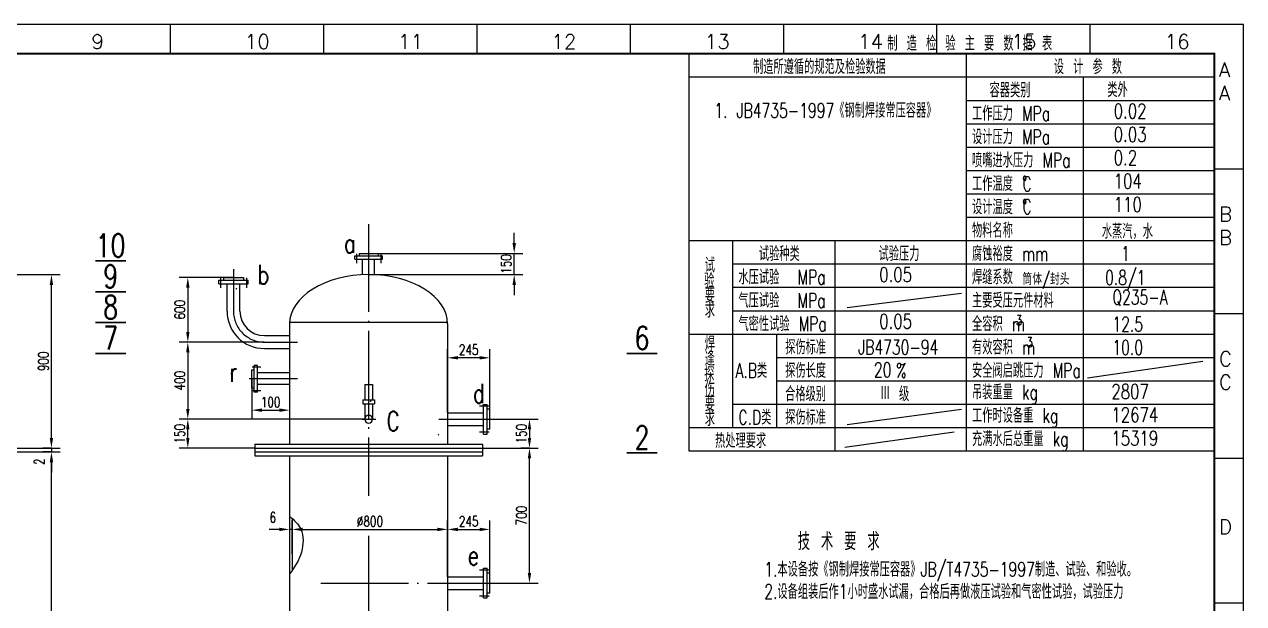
# Model space of a CAD drawing. Extents: x 683 to 1523, y -622 to -28.
# Drawn here: x 1105.2 to 1522.7, y -226.2 to -27.9 of the extents above; entities that cross this region are included whole.
import ezdxf
from ezdxf.enums import TextEntityAlignment as Align

# ---------------------------------------------------------------- set-up
doc = ezdxf.new("R2010")
doc.units = 0
doc.header["$MEASUREMENT"] = 0
doc.linetypes.add('DASHDOT-M', pattern=[36.5, 30, -3, 0.5, -3])
doc.layers.get('0').update_dxf_attribs({"linetype": 'CONTINUOUS'})
doc.layers.get('DEFPOINTS').update_dxf_attribs({"linetype": 'CONTINUOUS'})
for name, color, linetype in [('CEN', 1, 'DASHDOT-M'), ('DIM', 5, 'CONTINUOUS'), ('TK', 5, 'CONTINUOUS')]:
    doc.layers.add(name, color=color, linetype=linetype)
doc.styles.add('HZTXT', font='txt', dxfattribs={"width": 0.75, "bigfont": 'HZTXT'})
doc.dimstyles.get("Standard").update_dxf_attribs({"dimtxt": 0.18, "dimasz": 0.18, "dimexe": 0.18, "dimexo": 0.0625, "dimgap": 0.09, "dimtad": 0, "dimtih": 1, "dimtoh": 1, "dimdec": 4, "dimzin": 0, "dimtxsty": 'STANDARD', "dimcen": 0.09, "dimazin": 3, "dimtfac": 1, "dimtdec": 4, "dimtofl": 0, "dimtmove": 0, "dimatfit": 3, "dimtolj": 1, "dimtzin": 0})

# ---------------------------------------------------------------- blocks, each defined once
blk = doc.blocks.new('*D43')
at = {"color": 5, "linetype": 'BYBLOCK'}
for p, q in [((1196.91, -209.16), (1196.91, -197.81)), ((1250.11, -209.16), (1250.11, -197.81)), ((1200.41, -200.81), (1246.61, -200.81))]:
    blk.add_line(p, q, dxfattribs=at)
for points in [[(1200.41, -200.23), (1200.41, -201.4), (1196.91, -200.81)], [(1246.61, -200.23), (1246.61, -201.4), (1250.11, -200.81)]]:
    blk.add_solid(points, dxfattribs=at)
at = {"layer": 'DEFPOINTS', "color": 0, "linetype": 'BYBLOCK'}
for p in [(1250.11, -200.81), (1196.91, -209.23), (1250.11, -209.23)]:
    blk.add_point(p, dxfattribs=at)
at = {"color": 1, "linetype": 'BYBLOCK', "insert": (1223.51, -198.06), "char_height": 3.5, "attachment_point": 5, "style": 'HZTXT'}
blk.add_mtext('\\A1;∅800', dxfattribs=at)
blk = doc.blocks.new('*D42')
at = {"color": 5, "linetype": 'BYBLOCK'}
for p, q in [((1221.66, 430.91), (1158.13, 430.91)), ((1161.13, 424.51), (1161.13, 427.41)), ((1184, 421.01), (1158.13, 421.01))]:
    blk.add_line(p, q, dxfattribs=at)
for points in [[(1160.55, 427.41), (1161.72, 427.41), (1161.13, 430.91)], [(1160.55, 424.51), (1161.72, 424.51), (1161.13, 421.01)]]:
    blk.add_solid(points, dxfattribs=at)
at = {"layer": 'DEFPOINTS', "color": 0, "linetype": 'BYBLOCK'}
for p in [(1161.13, 430.91), (1221.73, 430.91), (1184.06, 421.01)]:
    blk.add_point(p, dxfattribs=at)
at = {"color": 1, "linetype": 'BYBLOCK', "insert": (1158.38, 425.96), "char_height": 3.5, "attachment_point": 5, "rotation": 90, "style": 'HZTXT'}
blk.add_mtext('\\A1;150', dxfattribs=at)
blk = doc.blocks.new('*D10')
at = {"color": 5, "linetype": 'BYBLOCK'}
for p, q in [((941.17, 419.69), (1117.43, 419.69)), ((1114.43, 221.1), (1114.43, 416.19)), ((1017.13, 217.6), (1117.43, 217.6))]:
    blk.add_line(p, q, dxfattribs=at)
for points in [[(1113.85, 416.19), (1115.02, 416.19), (1114.43, 419.69)], [(1113.85, 221.1), (1115.02, 221.1), (1114.43, 217.6)]]:
    blk.add_solid(points, dxfattribs=at)
at = {"layer": 'DEFPOINTS', "color": 0, "linetype": 'BYBLOCK'}
for p in [(941.1, 419.69), (1114.43, 419.69), (1017.06, 217.6)]:
    blk.add_point(p, dxfattribs=at)
at = {"color": 1, "linetype": 'BYBLOCK', "insert": (1111.68, 318.64), "char_height": 3.5, "attachment_point": 5, "rotation": 90, "style": 'HZTXT'}
blk.add_mtext('\\A1;3062', dxfattribs=at)
blk = doc.blocks.new('*D32')
at = {"color": 5, "linetype": 'BYBLOCK'}
for p, q in [((902.18, -113.59), (1117.43, -113.59)), ((1114.43, -169.49), (1114.43, -117.09)), ((941.17, -172.99), (1117.43, -172.99))]:
    blk.add_line(p, q, dxfattribs=at)
for points in [[(1113.85, -117.09), (1115.02, -117.09), (1114.43, -113.59)], [(1113.85, -169.49), (1115.02, -169.49), (1114.43, -172.99)]]:
    blk.add_solid(points, dxfattribs=at)
at = {"layer": 'DEFPOINTS', "color": 0, "linetype": 'BYBLOCK'}
for p in [(902.12, -113.59), (1114.43, -113.59), (941.1, -172.99)]:
    blk.add_point(p, dxfattribs=at)
at = {"color": 1, "linetype": 'BYBLOCK', "insert": (1111.68, -143.29), "char_height": 3.5, "attachment_point": 5, "rotation": 90, "style": 'HZTXT'}
blk.add_mtext('\\A1;900', dxfattribs=at)
blk = doc.blocks.new('*D47')
at = {"color": 5, "linetype": 'BYBLOCK'}
for p, q in [((1195.99, 397.57), (1195.99, 390.19)), ((1192.49, 393.19), (1188.99, 393.19)), ((1196.91, 393.19), (1195.99, 393.19)), ((1196.91, 393.19), (1195.99, 393.19)), ((1196.91, 393.25), (1196.91, 396.19)), ((1200.41, 393.19), (1203.91, 393.19))]:
    blk.add_line(p, q, dxfattribs=at)
for points in [[(1192.49, 393.77), (1192.49, 392.6), (1195.99, 393.19)], [(1200.41, 393.77), (1200.41, 392.6), (1196.91, 393.19)]]:
    blk.add_solid(points, dxfattribs=at)
at = {"layer": 'DEFPOINTS', "color": 0, "linetype": 'BYBLOCK'}
for p in [(1195.99, 397.63), (1195.99, 393.19), (1196.91, 393.19)]:
    blk.add_point(p, dxfattribs=at)
at = {"color": 1, "linetype": 'BYBLOCK', "insert": (1190.22, 397.29), "char_height": 3.5, "attachment_point": 5, "style": 'HZTXT'}
blk.add_mtext('\\A1;6', dxfattribs=at)
blk = doc.blocks.new('*D33')
at = {"color": 5, "linetype": 'BYBLOCK'}
for p, q in [((1114.43, 424.51), (1114.43, 428.01)), ((1114.37, 421.01), (1111.43, 421.01)), ((1114.37, 419.69), (1111.43, 419.69)), ((1114.43, 421.01), (1114.43, 419.69)), ((1114.43, 421.01), (1114.43, 419.69)), ((1114.43, 416.19), (1114.43, 412.69))]:
    blk.add_line(p, q, dxfattribs=at)
for points in [[(1113.85, 424.51), (1115.02, 424.51), (1114.43, 421.01)], [(1113.85, 416.19), (1115.02, 416.19), (1114.43, 419.69)]]:
    blk.add_solid(points, dxfattribs=at)
at = {"layer": 'DEFPOINTS', "color": 0, "linetype": 'BYBLOCK'}
for p in [(1114.43, 421.01), (1114.43, 419.69), (1114.43, 419.69)]:
    blk.add_point(p, dxfattribs=at)
at = {"color": 1, "linetype": 'BYBLOCK', "insert": (1110.26, 416.37), "char_height": 3.5, "attachment_point": 5, "rotation": 90, "style": 'HZTXT'}
blk.add_mtext('\\A1;2', dxfattribs=at)
blk = doc.blocks.new('*D41')
at = {"color": 5, "linetype": 'BYBLOCK'}
for p, q in [((1176.72, 479.46), (1158.13, 479.46)), ((1161.13, 475.96), (1161.13, 460.81)), ((1180.11, 457.31), (1158.13, 457.31))]:
    blk.add_line(p, q, dxfattribs=at)
for points in [[(1160.55, 475.96), (1161.72, 475.96), (1161.13, 479.46)], [(1160.55, 460.81), (1161.72, 460.81), (1161.13, 457.31)]]:
    blk.add_solid(points, dxfattribs=at)
at = {"layer": 'DEFPOINTS', "color": 0, "linetype": 'BYBLOCK'}
for p in [(1176.78, 479.46), (1161.13, 457.31), (1180.18, 457.31)]:
    blk.add_point(p, dxfattribs=at)
at = {"color": 1, "linetype": 'BYBLOCK', "insert": (1158.38, 468.39), "char_height": 3.5, "attachment_point": 5, "rotation": 90, "style": 'HZTXT'}
blk.add_mtext('\\A1;600', dxfattribs=at)
blk = doc.blocks.new('*D46')
at = {"color": 5, "linetype": 'BYBLOCK'}
for p, q in [((1187.28, 457.31), (1158.13, 457.31)), ((1161.13, 453.81), (1161.13, 434.41)), ((1182.94, 430.91), (1158.13, 430.91))]:
    blk.add_line(p, q, dxfattribs=at)
for points in [[(1160.55, 453.81), (1161.72, 453.81), (1161.13, 457.31)], [(1160.55, 434.41), (1161.72, 434.41), (1161.13, 430.91)]]:
    blk.add_solid(points, dxfattribs=at)
at = {"layer": 'DEFPOINTS', "color": 0, "linetype": 'BYBLOCK'}
for p in [(1187.34, 457.31), (1161.13, 430.91), (1183.01, 430.91)]:
    blk.add_point(p, dxfattribs=at)
at = {"color": 1, "linetype": 'BYBLOCK', "insert": (1158.38, 444.11), "char_height": 3.5, "attachment_point": 5, "rotation": 90, "style": 'HZTXT'}
blk.add_mtext('\\A1;400', dxfattribs=at)
blk = doc.blocks.new('*D48')
at = {"color": 5, "linetype": 'BYBLOCK'}
for p, q in [((1183.01, 444.71), (1183.01, 431.01)), ((1195.99, 442.73), (1195.99, 431.01)), ((1186.51, 434.01), (1192.49, 434.01))]:
    blk.add_line(p, q, dxfattribs=at)
for points in [[(1186.51, 434.59), (1186.51, 433.43), (1183.01, 434.01)], [(1192.49, 434.59), (1192.49, 433.43), (1195.99, 434.01)]]:
    blk.add_solid(points, dxfattribs=at)
at = {"layer": 'DEFPOINTS', "color": 0, "linetype": 'BYBLOCK'}
for p in [(1183.01, 444.77), (1195.99, 442.79), (1195.99, 434.01)]:
    blk.add_point(p, dxfattribs=at)
at = {"color": 1, "linetype": 'BYBLOCK', "insert": (1189.5, 436.76), "char_height": 3.5, "attachment_point": 5, "style": 'HZTXT'}
blk.add_mtext('\\A1;100', dxfattribs=at)
blk = doc.blocks.new('*D34')
at = {"color": 5, "linetype": 'BYBLOCK'}
for start, end in [(73.1126, 84.9688), (49.1672, 60.7392)]:
    blk.add_arc((1223.05, 297.46), 39.87, start, end, dxfattribs=at)
for points in [[(1226.52, 336.59), (1226.57, 337.76), (1223.05, 337.33)], [(1249.52, 328.05), (1248.72, 327.2), (1251.66, 325.22)]]:
    blk.add_solid(points, dxfattribs=at)
at = {"layer": 'DEFPOINTS', "color": 0, "linetype": 'BYBLOCK'}
for p in [(1223.05, 497.64), (1268.91, 341.96), (1243.33, 331.78), (1223.05, 297.46), (1223.05, 210.74)]:
    blk.add_point(p, dxfattribs=at)
at = {"color": 1, "linetype": 'BYBLOCK', "insert": (1238.58, 334.18), "char_height": 3.5, "attachment_point": 5, "style": 'HZTXT'}
blk.add_mtext('\\A1;45°', dxfattribs=at)
blk = doc.blocks.new('*D51')
at = {"color": 5, "linetype": 'BYBLOCK'}
for p, q in [((1262.09, 421.01), (1281.13, 421.01)), ((1278.13, 378.31), (1278.13, 417.51)), ((1264.59, 374.81), (1281.13, 374.81))]:
    blk.add_line(p, q, dxfattribs=at)
for points in [[(1277.55, 417.51), (1278.71, 417.51), (1278.13, 421.01)], [(1277.55, 378.31), (1278.71, 378.31), (1278.13, 374.81)]]:
    blk.add_solid(points, dxfattribs=at)
at = {"layer": 'DEFPOINTS', "color": 0, "linetype": 'BYBLOCK'}
for p in [(1262.03, 421.01), (1278.13, 421.01), (1264.53, 374.81)]:
    blk.add_point(p, dxfattribs=at)
at = {"color": 1, "linetype": 'BYBLOCK', "insert": (1275.38, 397.91), "char_height": 3.5, "attachment_point": 5, "rotation": 90, "style": 'HZTXT'}
blk.add_mtext('\\A1;700', dxfattribs=at)
blk = doc.blocks.new('*D52')
at = {"color": 5, "linetype": 'BYBLOCK'}
for p, q in [((1250.11, 377.07), (1250.11, 396.19)), ((1253.61, 393.19), (1261.03, 393.19)), ((1264.53, 378.31), (1264.53, 396.19))]:
    blk.add_line(p, q, dxfattribs=at)
for points in [[(1253.61, 393.77), (1253.61, 392.6), (1250.11, 393.19)], [(1261.03, 393.77), (1261.03, 392.6), (1264.53, 393.19)]]:
    blk.add_solid(points, dxfattribs=at)
at = {"layer": 'DEFPOINTS', "color": 0, "linetype": 'BYBLOCK'}
for p in [(1264.53, 393.19), (1250.11, 377.01), (1264.53, 378.25)]:
    blk.add_point(p, dxfattribs=at)
at = {"color": 1, "linetype": 'BYBLOCK', "insert": (1257.32, 395.94), "char_height": 3.5, "attachment_point": 5, "style": 'HZTXT'}
blk.add_mtext('\\A1;245', dxfattribs=at)
blk = doc.blocks.new('*D50')
at = {"color": 5, "linetype": 'BYBLOCK'}
for p, q in [((1264.59, 430.91), (1281.13, 430.91)), ((1278.13, 427.41), (1278.13, 424.51)), ((1278.07, 421.01), (1275.13, 421.01))]:
    blk.add_line(p, q, dxfattribs=at)
for points in [[(1277.55, 427.41), (1278.71, 427.41), (1278.13, 430.91)], [(1277.55, 424.51), (1278.71, 424.51), (1278.13, 421.01)]]:
    blk.add_solid(points, dxfattribs=at)
at = {"layer": 'DEFPOINTS', "color": 0, "linetype": 'BYBLOCK'}
for p in [(1264.53, 430.91), (1278.13, 421.01), (1278.13, 421.01)]:
    blk.add_point(p, dxfattribs=at)
at = {"color": 1, "linetype": 'BYBLOCK', "insert": (1275.38, 425.96), "char_height": 3.5, "attachment_point": 5, "rotation": 90, "style": 'HZTXT'}
blk.add_mtext('\\A1;150', dxfattribs=at)
blk = doc.blocks.new('*D54')
at = {"color": 5, "linetype": 'BYBLOCK'}
for p, q in [((1272.91, -102.81), (1272.91, -99.31)), ((1223.11, -106.31), (1275.91, -106.31)), ((1272.91, -113.59), (1272.91, -106.31)), ((1223.11, -113.59), (1275.91, -113.59)), ((1272.91, -117.09), (1272.91, -120.59))]:
    blk.add_line(p, q, dxfattribs=at)
for points in [[(1272.33, -102.81), (1273.49, -102.81), (1272.91, -106.31)], [(1272.33, -117.09), (1273.49, -117.09), (1272.91, -113.59)]]:
    blk.add_solid(points, dxfattribs=at)
at = {"layer": 'DEFPOINTS', "color": 0, "linetype": 'BYBLOCK'}
for p in [(1223.05, -106.31), (1272.91, -106.31), (1223.05, -113.59)]:
    blk.add_point(p, dxfattribs=at)
at = {"color": 1, "linetype": 'BYBLOCK', "insert": (1270.16, -109.95), "char_height": 3.5, "attachment_point": 5, "rotation": 90, "style": 'HZTXT'}
blk.add_mtext('\\A1;150', dxfattribs=at)
blk = doc.blocks.new('*D53')
at = {"color": 5, "linetype": 'BYBLOCK'}
for p, q in [((1250.11, 433.17), (1250.11, 454.93)), ((1261.03, 451.93), (1253.61, 451.93)), ((1264.53, 430.97), (1264.53, 454.93))]:
    blk.add_line(p, q, dxfattribs=at)
for points in [[(1253.61, 452.52), (1253.61, 451.35), (1250.11, 451.93)], [(1261.03, 452.52), (1261.03, 451.35), (1264.53, 451.93)]]:
    blk.add_solid(points, dxfattribs=at)
at = {"layer": 'DEFPOINTS', "color": 0, "linetype": 'BYBLOCK'}
for p in [(1250.11, 451.93), (1250.11, 433.11), (1264.53, 430.91)]:
    blk.add_point(p, dxfattribs=at)
at = {"color": 1, "linetype": 'BYBLOCK', "insert": (1257.32, 454.68), "char_height": 3.5, "attachment_point": 5, "style": 'HZTXT'}
blk.add_mtext('\\A1;245', dxfattribs=at)

msp = doc.modelspace()

# ---------------------------------------------------------------- linework, layer by layer
for p, q in [((1332.6826, -37.93851), (1332.6826, -173.93851)), ((1218.2968, -107.17419), (1227.7955, -107.17419)), ((1218.2968, -108.34737), (1218.2968, -107.17419)), ((1218.2968, -108.34737), (1227.7955, -108.34737)), ((1219.82628, -106.30974), (1226.26602, -106.30974)), ((1219.82628, -106.30974), (1219.82628, -107.17419)), ((1220.9871, -113.59072), (1220.9871, -108.34737)), ((1225.1052, -113.59072), (1225.1052, -108.34737)), ((1226.26602, -106.30974), (1226.26602, -107.17419)), ((1227.7955, -108.34737), (1227.7955, -107.17419)), ((1171.70331, -115.45992), (1181.85637, -115.45992)), ((1171.70331, -116.71392), (1171.70331, -115.45992)), ((1171.70331, -116.71392), (1181.85637, -116.71392)), ((1173.33815, -114.53592), (1180.22152, -114.53592)), ((1173.33815, -114.53592), (1173.33815, -115.45992)), ((1174.57895, -126.13072), (1174.57895, -116.71392)), ((1178.98073, -126.13072), (1178.98073, -116.71392)), ((1180.22152, -114.53592), (1180.22152, -115.45992)), ((1181.85637, -116.71392), (1181.85637, -115.45992)), ((1195.98615, -130.48672), (1195.98615, -171.67072)), ((1196.00147, -129.9182), (1250.10615, -129.9182)), ((1250.10615, -130.48672), (1250.10615, -171.67072)), ((1187.33984, -134.48983), (1195.98615, -134.48983)), ((1187.33984, -138.89161), (1195.98615, -138.89161)), ((1183.83909, -153.7996), (1183.83909, -144.66184)), ((1184.96769, -144.66184), (1183.83909, -144.66184)), ((1184.96769, -153.7996), (1184.96769, -144.66184)), ((1183.00749, -152.32824), (1183.00749, -146.1332)), ((1183.00749, -146.1332), (1183.83909, -146.1332)), ((1195.98615, -147.24992), (1184.96769, -147.24992)), ((1183.00749, -152.32824), (1183.83909, -152.32824)), ((1184.96769, -153.7996), (1183.83909, -153.7996)), ((1195.98615, -151.21153), (1184.96769, -151.21153)), ((1221.72615, -151.21072), (1221.72615, -156.49072)), ((1221.72615, -151.21072), (1224.36615, -151.21072)), ((1224.36615, -151.21072), (1224.36615, -156.49072)), ((1221.06615, -156.49072), (1225.02615, -156.49072)), ((1221.06615, -156.49072), (1221.06615, -157.81072)), ((1221.06615, -157.81072), (1225.02615, -157.81072)), ((1221.72615, -157.81072), (1221.72615, -163.09072)), ((1224.36615, -157.81072), (1224.36615, -163.09072)), ((1225.02615, -156.49072), (1225.02615, -157.81072)), ((1262.34888, -168.16725), (1262.34888, -158.01419)), ((1262.34888, -158.01419), (1263.60288, -158.01419)), ((1263.60288, -168.16725), (1263.60288, -158.01419)), ((1250.10615, -160.88983), (1262.34888, -160.88983)), ((1264.52688, -159.64904), (1263.60288, -159.64904)), ((1264.52688, -166.53241), (1264.52688, -159.64904)), ((1250.10615, -165.29161), (1262.34888, -165.29161)), ((1264.52688, -166.53241), (1263.60288, -166.53241)), ((1262.34888, -168.16725), (1263.60288, -168.16725)), ((1184.06302, -171.67072), (1262.02927, -171.67072)), ((1184.06302, -171.67072), (1184.06302, -175.63072)), ((1184.06302, -172.99072), (1262.02927, -172.99072)), ((1184.06302, -174.31072), (1262.02927, -174.31072)), ((1262.02927, -171.67072), (1262.02927, -175.63072)), ((1332.6826, -173.93851), (1512.6826, -173.93851)), ((1184.06302, -175.63072), (1262.02927, -175.63072)), ((1195.98615, -175.63072), (1195.98615, -242.92407)), ((1250.10615, -175.63072), (1250.10615, -242.92407)), ((1196.91015, -197.12942), (1196.91015, -214.83152)), ((1250.10615, -216.98983), (1262.34888, -216.98983)), ((1262.34888, -224.26725), (1262.34888, -214.11419)), ((1262.34888, -214.11419), (1263.60288, -214.11419)), ((1263.60288, -224.26725), (1263.60288, -214.11419)), ((1264.52688, -215.74904), (1263.60288, -215.74904)), ((1264.52688, -222.63241), (1264.52688, -215.74904)), ((1250.10615, -221.39161), (1262.34888, -221.39161)), ((1262.34888, -224.26725), (1263.60288, -224.26725)), ((1264.52688, -222.63241), (1263.60288, -222.63241))]:
    msp.add_line(p, q)
for centre, radius, start, end in [((1187.33984, -126.13072), 12.76089, 180, 270), ((1187.33984, -126.13072), 8.35911, 180, 270), ((1223.04615, -163.09072), 1.32, 0, 180), ((1223.04615, -163.09072), 1.32, 180, 0)]:
    msp.add_arc(centre, radius, start, end)
msp.add_ellipse((1223.04615, -130.48672), major_axis=(-27.06, 0), ratio=0.624390244, start_param=3.141592654, end_param=6.283185307)
at = {"layer": 'CEN'}
for p, q in [((1223.04615, -96.35851), (1223.04615, -189.30039)), ((1223.04615, -100.9363), (1223.04615, -116.69401)), ((1218.86348, -106.46007), (1218.86348, -109.62105)), ((1227.22882, -106.46007), (1227.22882, -109.62105)), ((1176.77984, -111.7815), (1176.77984, -126.13072)), ((1172.30902, -114.6966), (1172.30902, -118.07534)), ((1181.25066, -114.6966), (1181.25066, -118.07534)), ((1187.33984, -136.69072), (1198.71448, -136.69072)), ((1183.1521, -145.20699), (1186.19297, -145.20699)), ((1198.67854, -149.23072), (1182.15691, -149.23072)), ((1183.1521, -153.25446), (1186.19297, -153.25446)), ((1264.3662, -158.6199), (1260.98746, -158.6199)), ((1220.81526, -163.09072), (1225.5308, -163.09072)), ((1247.11461, -163.09072), (1265.47197, -163.09072)), ((1248.68933, -163.09072), (1267.83479, -163.09072)), ((1264.3662, -167.56154), (1260.98746, -167.56154)), ((1223.04615, -202.98232), (1223.04615, -383.25536)), ((1264.3662, -214.7199), (1260.98746, -214.7199)), ((1206.67067, -219.19072), (1265.47197, -219.19072)), ((1223.04615, -223.8283), (1223.04615, -239.58601)), ((1264.3662, -223.66154), (1260.98746, -223.66154))]:
    msp.add_line(p, q, dxfattribs=at)
msp.add_arc((1187.33984, -126.13072), 10.56, 180, 270, dxfattribs=at)
at = {"layer": 'DIM'}
for p, q in [((1332.6826, -37.93851), (1512.6826, -37.93851)), ((1427.6826, -37.93851), (1427.6826, -173.93851)), ((1332.6826, -45.93851), (1512.6826, -45.93851)), ((1467.6826, -45.93851), (1467.6826, -173.93851)), ((1427.6826, -53.93851), (1512.6826, -53.93851)), ((1427.6826, -61.93851), (1512.6826, -61.93851)), ((1427.6826, -69.93851), (1512.6826, -69.93851)), ((1427.6826, -77.93851), (1512.6826, -77.93851)), ((1427.6826, -85.93851), (1512.6826, -85.93851)), ((1427.6826, -93.93851), (1512.6826, -93.93851)), ((1332.6826, -101.93851), (1512.6826, -101.93851)), ((1347.6826, -101.93851), (1347.6826, -165.93851)), ((1382.6826, -101.93851), (1382.6826, -173.93851)), ((1347.6826, -109.93851), (1512.6826, -109.93851)), ((1347.6826, -117.93851), (1512.6826, -117.93851)), ((1386.94276, -124.8131), (1426.0245, -119.93253)), ((1347.6826, -125.93851), (1512.6826, -125.93851)), ((1332.6826, -133.93851), (1512.6826, -133.93851)), ((1362.6826, -133.93851), (1362.6826, -165.93851)), ((1362.6826, -141.93851), (1512.6826, -141.93851)), ((1469.17726, -148.94739), (1508.6661, -143.25339)), ((1362.6826, -149.93851), (1512.6826, -149.93851)), ((1347.6826, -157.93851), (1512.6826, -157.93851)), ((1386.94276, -164.94352), (1426.0245, -159.65624)), ((1332.6826, -165.93851), (1512.6826, -165.93851)), ((1386.12855, -172.67109), (1423.58189, -167.38381))]:
    msp.add_line(p, q, dxfattribs=at)
for points in [[(1140.00294, -119.45613, 0, 0, 0), (1140.00294, -108.89613, 0.528, 0.528, 0), (1129.44294, -108.89613, 0.528, 0.528, 0)], [(1140.00294, -130.01613, 0, 0, 0), (1140.00294, -119.45613, 0.528, 0.528, 0), (1129.44294, -119.45613, 0.528, 0.528, 0)], [(1178.01633, -118.29756, 0, 0.396, 0), (1177.94003, -118.34228, 0.396, 0.4884, 0), (1177.86373, -118.38699, 0.4884, 0.528, 0), (1177.78743, -118.43171, 0.528, 0.4884, 0), (1177.71113, -118.47643, 0.4884, 0.396, 0), (1177.63483, -118.52115, 0.396, 0, 0), (1177.55853, -118.56587, 0, 0, 0), (1140.00294, -140.57613, 0, 0, 0)], [(1140.00294, -140.57613, 0, 0, 0), (1140.00294, -130.01613, 0.528, 0.528, 0), (1129.44294, -130.01613, 0.528, 0.528, 0)], [(1223.48697, -157.01423, 0, 0.396, 0), (1223.57391, -156.99797, 0.396, 0.4884, 0), (1223.66084, -156.98172, 0.4884, 0.528, 0), (1223.74777, -156.96547, 0.528, 0.4884, 0), (1223.83471, -156.94921, 0.4884, 0.396, 0), (1223.92164, -156.93296, 0.396, 0, 0), (1224.00857, -156.9167, 0, 0, 0), (1311.40073, -140.57613, 0, 0, 0)], [(1246.72122, -168.3988, 0, 0.396, 0), (1246.80925, -168.40729, 0.396, 0.4884, 0), (1246.89728, -168.41577, 0.4884, 0.528, 0), (1246.98531, -168.42426, 0.528, 0.4884, 0), (1247.07334, -168.43275, 0.4884, 0.396, 0), (1247.16138, -168.44123, 0.396, 0, 0), (1247.24941, -168.44972, 0, 0, 0), (1311.40073, -174.63394, 0, 0, 0)]]:
    msp.add_lwpolyline(points, format="xyseb", dxfattribs=at)
at = {"layer": 'DIM', "const_width": 0.528}
for points in [[(1129.44294, -140.57613), (1140.00294, -140.57613)], [(1321.96073, -140.57613), (1311.40073, -140.57613)], [(1321.96073, -174.63394), (1311.40073, -174.63394)]]:
    msp.add_lwpolyline(points, dxfattribs=at)
at = {"layer": 'DIM'}
msp.add_open_spline([(1195.98615, -196.36924), (1197.61253, -197.65583), (1200.99782, -200.82909), (1200.59689, -209.17495), (1197.75649, -213.80722), (1195.98615, -216.06594)], degree=3, knots=[1.391418843, 1.391418843, 1.391418843, 1.391418843, 5.891280374, 11.785449708, 18.257730245, 18.257730245, 18.257730245, 18.257730245], dxfattribs=at)
at = {"layer": 'TK'}
for p, q in [((1155.1826, -37.93851), (1155.1826, -27.93851)), ((1207.6826, -37.93851), (1207.6826, -27.93851)), ((1260.1826, -37.93851), (1260.1826, -27.93851)), ((1312.6826, -37.93851), (1312.6826, -27.93851)), ((1365.1826, -37.93851), (1365.1826, -27.93851)), ((1417.6826, -37.93851), (1417.6826, -27.93851)), ((1470.1826, -37.93851), (1470.1826, -27.93851)), ((1522.6826, -37.93851), (1522.6826, -27.93851)), ((1512.6826, -77.43851), (1522.6826, -77.43851)), ((1512.6826, -126.93851), (1522.6826, -126.93851)), ((1512.6826, -176.43851), (1522.6826, -176.43851)), ((1512.6826, -225.93851), (1522.6826, -225.93851))]:
    msp.add_line(p, q, dxfattribs=at)
at = {"layer": 'TK', "color": 5}
msp.add_lwpolyline([(1522.6826, -27.93851), (682.6826, -27.93851), (682.6826, -621.93851), (1522.6826, -621.93851)], close=True, dxfattribs=at)
at = {"layer": 'TK', "color": 7, "const_width": 0.7}
msp.add_lwpolyline([(1512.6826, -611.93851), (1512.6826, -37.93851), (707.6826, -37.93851), (707.6826, -611.93851)], close=True, dxfattribs=at)

# ---------------------------------------------------------------- texts
at = {"layer": 'DIM', "style": 'HZTXT'}
for s, height, width, p in [('制 造 检 验 主 要 数 据 表', 5, 0.7, (1400.6826, -36.93851)), ('制造所遵循的规范及检验数据', 5, 0.7, (1354.6826, -44.93851)), ('设 计 参 数', 5, 0.7, (1457.6826, -44.93851)), ('容器类别', 5, 0.7, (1435.6826, -52.93851)), ('类外', 5, 0.7, (1475.99914, -52.82749)), ('1. JB4735-1997《钢制焊接常压容器》', 5, 0.7, (1341.42403, -59.89838)), ('工作压力 MPa', 5, 0.7, (1429.6826, -60.93851)), ('0.02', 5, 0.75, (1478.19772, -60.10039)), ('设计压力 MPa', 5, 0.7, (1429.6826, -68.93851)), ('0.03', 5, 0.75, (1478.19772, -68.10039)), ('喷嘴进水压力 MPa', 5, 0.7, (1429.6826, -76.93851)), ('0.2', 5, 0.75, (1478.19772, -76.10039)), ('104', 5, 0.75, (1478.19772, -84.10039)), ('工作温度 %%d', 5, 0.7, (1429.6826, -84.93851)), ('C', 5, 0.7, (1446.97072, -85.07139)), ('设计温度 %%d', 5, 0.7, (1429.6826, -92.93851)), ('110', 5, 0.75, (1478.19772, -92.10039)), ('C', 5, 0.7, (1446.97072, -92.85225)), ('物料名称', 5, 0.7, (1429.6826, -100.93851)), ('水蒸汽，水', 5, 0.7, (1474.13567, -101.29292)), ('a', 6.6, 0.75, (1214.5891, -106.18965)), ('试验种类', 5, 0.7, (1356.6826, -108.93851)), ('试验压力', 5, 0.7, (1397.6826, -108.93851)), ('腐蚀裕度 mm', 5, 0.7, (1429.6826, -108.93851)), ('1', 5, 0.7, (1480.7309, -108.9086)), ('试', 5, 0.7, (1338.15296, -112.82014)), ('b', 6.6, 0.75, (1184.97026, -116.86912)), ('验', 5, 0.7, (1337.94882, -118.12223)), ('水压试验  MPa', 5, 0.7, (1349.6826, -116.93851)), ('0.05', 5, 0.75, (1397.88042, -116.10039)), ('焊缝系数 ', 5, 0.7, (1429.6826, -116.93851)), ('筒体/封头', 4, 0.7, (1446.96097, -117.09551)), ('0.8/1', 5, 0.7, (1475.24816, -117.10264)), ('要', 5, 0.7, (1338.15296, -123.22038)), ('气压试验  MPa', 5, 0.7, (1349.6826, -124.93851)), ('主要受压元件材料', 5, 0.7, (1429.6826, -124.93851)), ('Q235-A', 5, 0.7, (1477.74525, -123.80058)), ('求', 5, 0.7, (1338.15296, -128.31854)), ('气密性试验 MPa', 5, 0.7, (1349.6826, -132.93851)), ('0.05', 5, 0.75, (1397.88042, -132.10039)), ('全容积 m', 5, 0.7, (1429.6826, -132.93851)), ('3', 3.5, 0.7, (1444.70186, -130.95664)), ('12.5', 5, 0.7, (1477.74525, -133.04062)), ('焊', 5, 0.7, (1338.15296, -139.72199)), ('探伤标准', 5, 0.7, (1365.6826, -140.93851)), ('JB4730-94', 5, 0.7, (1390.6826, -140.93851)), ('有效容积 m', 5, 0.7, (1429.6826, -140.93851)), ('3', 3.5, 0.7, (1448.33744, -138.46258)), ('10.0', 5, 0.7, (1477.74525, -141.04062)), ('逢', 5, 0.7, (1338.15296, -144.82014)), ('r', 6.6, 0.75, (1175.31311, -150.26477)), ('探', 5, 0.7, (1337.94882, -150.12223)), ('A.B类', 5, 0.7, (1348.6826, -148.93851)), ('探伤长度', 5, 0.7, (1365.6826, -148.93851)), ('20', 5, 0.7, (1396.08111, -148.69908)), ('%%%', 5, 0.7, (1403.6826, -148.93851)), ('安全阀启跳压力 MPa', 5, 0.7, (1429.6826, -148.93851)), ('伤', 5, 0.7, (1338.15296, -155.22038)), ('d', 6.6, 0.75, (1258.78126, -157.54142)), ('合格级别', 5, 0.7, (1365.6826, -156.93851)), ('Ⅲ', 5, 0.7, (1398.18026, -156.62169)), ('级', 5, 0.7, (1404.6826, -156.93851)), ('吊装重量 kg', 5, 0.7, (1429.6826, -156.30653)), ('2807', 5, 0.75, (1477.38705, -156.10039)), ('要', 5, 0.7, (1338.15296, -160.31854)), ('C', 6.6, 0.75, (1229.19361, -167.0607)), ('求', 5, 0.7, (1338.15296, -165.41669)), ('C.D类', 5, 0.7, (1349.6826, -164.93851)), ('探伤标准', 5, 0.7, (1365.6826, -164.93851)), ('工作时设备重 kg', 5, 0.7, (1429.6826, -164.30653)), ('12674', 5, 0.75, (1477.38705, -164.10039)), ('充满水后总重量 kg', 5, 0.7, (1429.6826, -172.30653)), ('热处理要求', 5, 0.7, (1341.6826, -172.93851)), ('15319', 5, 0.75, (1477.38705, -172.10039)), ('技 术 要 求', 6, 0.7, (1369.9987, -207.92733)), ('e', 6.6, 0.75, (1256.98829, -213.03938)), ('1.本设备按《钢制焊接常压容器》JB/T4735-1997制造、试验、和验收。', 5, 0.7, (1358.54618, -216.97417)), ('2.设备组装后作1小时盛水试漏，合格后再做液压试验和气密性试验，试验压力', 5, 0.7, (1358.54618, -224.6015))]:
    msp.add_text(s, height=height, dxfattribs=dict(at, width=width)).set_placement(p)
at = {"layer": 'DIM', "style": 'HZTXT', "width": 0.75}
for s, p in [('10', (1134.72294, -107.57613)), ('9', (1134.72294, -118.13613)), ('8', (1134.72294, -128.69613)), ('7', (1134.72294, -139.25613)), ('6', (1316.68073, -139.25613)), ('2', (1316.68073, -173.31394))]:
    msp.add_text(s, height=7.92, dxfattribs=at).set_placement(p, align=Align.CENTER)
at = {"layer": 'TK', "style": 'HZTXT'}
for s, p in [('9', (1128.13292, -36.33366)), ('10', (1180.63292, -36.33366)), ('11', (1233.13292, -36.33366)), ('12', (1285.63292, -36.33366)), ('13', (1338.13292, -36.33366)), ('14', (1390.63292, -36.33366)), ('15', (1443.13292, -36.33366)), ('16', (1495.63292, -36.33366)), ('A', (1514.20977, -45.92809)), ('A', (1514.20977, -53.92809)), ('B', (1514.20977, -95.42809)), ('B', (1514.20977, -103.42809)), ('C', (1514.20977, -144.92809)), ('C', (1514.20977, -152.92809)), ('D', (1514.20977, -202.42809))]:
    msp.add_text(s, height=5, dxfattribs=at).set_placement(p)

# ---------------------------------------------------------------- dimensions: what is measured, and where the dimension line sits
at = {"layer": 'DIM'}
dim = msp.add_angular_dim_2l(base=(1243.32799, -262.21518), line1=((1223.04615, -296.54272), (1268.90796, -252.0436)), line2=((1223.04615, -96.35851), (1223.04615, -383.25536)), text='45%%D', dimstyle='STANDARD', override={"dimtxt": 3.5, "dimasz": 3.5, "dimexe": 3, "dimexo": 0.063, "dimgap": 1, "dimtad": 1, "dimtoh": 0, "dimdec": 2, "dimtxsty": 'HZTXT', "dimclrd": 5, "dimclre": 5, "dimclrt": 1, "dimtfac": 0.857143, "dimtdec": 2, "dimtix": 1, "dimtofl": 1}, dxfattribs=at)
dim.commit()
dim.dimension.update_dxf_attribs({"geometry": '*D34', "text_midpoint": (1238.5816, -259.82238), "insert": (0, -594)})
for base, p1, p2, text, picture, middle in [((1272.90889, -106.30974), (1223.04615, -113.59072), (1223.04615, -106.30974), '150', '*D54', (1270.15889, -109.95023)), ((1114.43478, -113.59072), (941.10435, -172.99072), (902.12122, -113.59072), '900', '*D32', (1111.68478, -143.29072))]:
    dim = msp.add_linear_dim(base=base, p1=p1, p2=p2, angle=90, text=text, dimstyle='STANDARD', override={"dimtxt": 3.5, "dimasz": 3.5, "dimexe": 3, "dimexo": 0.063, "dimgap": 1, "dimtad": 1, "dimtih": 0, "dimtoh": 0, "dimdec": 3, "dimtxsty": 'HZTXT', "dimclrd": 5, "dimclre": 5, "dimclrt": 1, "dimtfac": 0.857143, "dimtdec": 3, "dimtix": 1, "dimtofl": 1}, dxfattribs=at)
    dim.commit()
    dim.dimension.update_dxf_attribs({"geometry": picture, "text_midpoint": middle})
for base, p1, p2, text, picture, middle in [((1161.13288, -136.69072), (1176.77984, -114.53592), (1180.17557, -136.69072), '600', '*D41', (1158.38288, -125.61332)), ((1161.13288, -163.09072), (1187.33984, -136.69072), (1183.00749, -163.09072), '400', '*D46', (1158.38288, -149.89072)), ((1161.13288, -163.09072), (1184.06302, -172.99072), (1221.72615, -163.09072), '150', '*D42', (1158.38288, -168.04072)), ((1278.12864, -172.99072), (1264.52688, -163.09072), (1278.12864, -172.99072), '150', '*D50', (1275.37864, -168.04072)), ((1114.43478, -174.31072), (1017.06223, -376.40272), (941.10435, -174.31072), '3062', '*D10', (1111.68478, -275.35672)), ((1278.12864, -172.99072), (1264.52688, -219.19072), (1262.02927, -172.99072), '700', '*D51', (1275.37864, -196.09072))]:
    dim = msp.add_linear_dim(base=base, p1=p1, p2=p2, angle=90, text=text, dimstyle='STANDARD', override={"dimtxt": 3.5, "dimasz": 3.5, "dimexe": 3, "dimexo": 0.063, "dimgap": 1, "dimtad": 1, "dimtih": 0, "dimtoh": 0, "dimdec": 3, "dimtxsty": 'HZTXT', "dimclrd": 5, "dimclre": 5, "dimclrt": 1, "dimtfac": 0.857143, "dimtdec": 3, "dimtix": 1, "dimtofl": 1}, dxfattribs=at)
    dim.commit()
    dim.dimension.update_dxf_attribs({"geometry": picture, "text_midpoint": middle, "insert": (0, -594)})
for base, p1, p2, text, picture, middle in [((1250.10615, -142.06762), (1264.52688, -163.09072), (1250.10615, -160.88983), '245', '*D53', (1257.31652, -139.31762)), ((1195.98615, -159.98904), (1183.00749, -149.23072), (1195.98615, -151.21153), '100', '*D48', (1189.49682, -157.23904)), ((1264.52688, -200.8123), (1250.10615, -216.98983), (1264.52688, -215.74904), '245', '*D52', (1257.31652, -198.0623))]:
    dim = msp.add_linear_dim(base=base, p1=p1, p2=p2, text=text, dimstyle='STANDARD', override={"dimtxt": 3.5, "dimasz": 3.5, "dimexe": 3, "dimexo": 0.063, "dimgap": 1, "dimtad": 1, "dimtih": 0, "dimtoh": 0, "dimdec": 3, "dimtxsty": 'HZTXT', "dimclrd": 5, "dimclre": 5, "dimclrt": 1, "dimtfac": 0.857143, "dimtdec": 3, "dimtix": 1, "dimtofl": 1}, dxfattribs=at)
    dim.commit()
    dim.dimension.update_dxf_attribs({"geometry": picture, "text_midpoint": middle, "insert": (0, -594)})
dim = msp.add_linear_dim(base=(1114.43478, -174.31072), p1=(1114.43478, -172.99072), p2=(1114.43478, -174.31072), angle=90, text='2', dimstyle='STANDARD', override={"dimtxt": 3.5, "dimasz": 3.5, "dimexe": 3, "dimexo": 0.063, "dimgap": 1, "dimtad": 1, "dimtih": 0, "dimtoh": 0, "dimdec": 3, "dimtxsty": 'HZTXT', "dimclrd": 5, "dimclre": 5, "dimclrt": 1, "dimtfac": 0.857143, "dimtdec": 3, "dimtix": 1, "dimtofl": 1}, dxfattribs=at)
dim.commit()
dim.dimension.update_dxf_attribs({"geometry": '*D33', "text_midpoint": (1110.25954, -177.63327), "dimtype": 128, "insert": (0, -594)})
dim = msp.add_linear_dim(base=(1195.98615, -200.8123), p1=(1196.91015, -200.8123), p2=(1195.98615, -196.36924), text='6', dimstyle='STANDARD', override={"dimtxt": 3.5, "dimasz": 3.5, "dimexe": 3, "dimexo": 0.063, "dimgap": 1, "dimtad": 1, "dimtih": 0, "dimtoh": 0, "dimdec": 3, "dimtxsty": 'HZTXT', "dimclrd": 5, "dimclre": 5, "dimclrt": 1, "dimtfac": 0.857143, "dimtdec": 3, "dimtix": 1, "dimtofl": 1}, dxfattribs=at)
dim.commit()
dim.dimension.update_dxf_attribs({"geometry": '*D47', "text_midpoint": (1190.2153, -196.7143), "dimtype": 128, "insert": (0, -594)})
dim = msp.add_linear_dim(base=(1250.10615, -200.8123), p1=(1196.91015, -209.22748), p2=(1250.10615, -209.22748), text='%%C800', dimstyle='STANDARD', override={"dimtxt": 3.5, "dimasz": 3.5, "dimexe": 3, "dimexo": 0.063, "dimgap": 1, "dimtad": 1, "dimtih": 0, "dimtoh": 0, "dimdec": 3, "dimtxsty": 'HZTXT', "dimclrd": 5, "dimclre": 5, "dimclrt": 1, "dimtfac": 0.857143, "dimtdec": 3, "dimtix": 1, "dimtofl": 1}, dxfattribs=at)
dim.commit()
dim.dimension.update_dxf_attribs({"geometry": '*D43', "text_midpoint": (1223.50815, -198.0623)})

doc.saveas('drawing.dxf')
